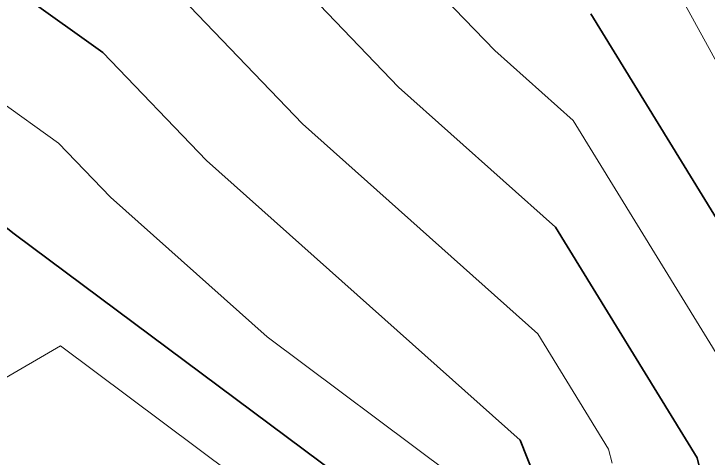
# Model space of a CAD drawing. Header units: millimetres. Extents: x -861324 to 439029, y -308065 to 694685.
# Drawn here: x -251095 to -235813, y 37867 to 47645 of the extents above; entities that cross this region are included whole.
import ezdxf

# ---------------------------------------------------------------- set-up
doc = ezdxf.new("R2010")
doc.units = ezdxf.units.MM
doc.layers.add('C-TOPO-MAJR', color=7, linetype='Continuous', lineweight=35)
doc.layers.add('C-TOPO-MINR', color=7, linetype='Continuous', lineweight=9)

msp = doc.modelspace()

# ---------------------------------------------------------------- linework, layer by layer
at = {"layer": 'C-TOPO-MAJR'}
for p, q in [((-256742, 52234), (-249140, 46797)), ((-262235, 51309), (-251085, 42807)), ((-247194, 50787), (-242625, 46032)), ((-238395, 47645), (-232159, 37485)), ((-249140, 46797), (-246855, 44419)), ((-242625, 46032), (-239174, 42952)), ((-246855, 44419), (-239954, 38259)), ((-239174, 42952), (-236056, 37872)), ((-251085, 42807), (-242549, 36445)), ((-239954, 38259), (-236274, 29054)), ((-236056, 37872), (-235896, 37249))]:
    msp.add_line(p, q, dxfattribs=at)
at = {"layer": 'C-TOPO-MINR'}
for p, q in [((-246221, 52782), (-240510, 46838)), ((-248167, 48792), (-244740, 45226)), ((-236575, 48319), (-233328, 42371)), ((-253914, 47521), (-250113, 44802)), ((-240510, 46838), (-238785, 45298)), ((-238785, 45298), (-234107, 37678)), ((-244740, 45226), (-239564, 40606)), ((-250113, 44802), (-248970, 43613)), ((-248970, 43613), (-245520, 40533)), ((-245520, 40533), (-241251, 37352)), ((-239564, 40606), (-238005, 38066)), ((-253593, 38299), (-250067, 40335)), ((-250067, 40335), (-243665, 35564)), ((-238005, 38066), (-237925, 37754))]:
    msp.add_line(p, q, dxfattribs=at)

doc.saveas('drawing.dxf')
